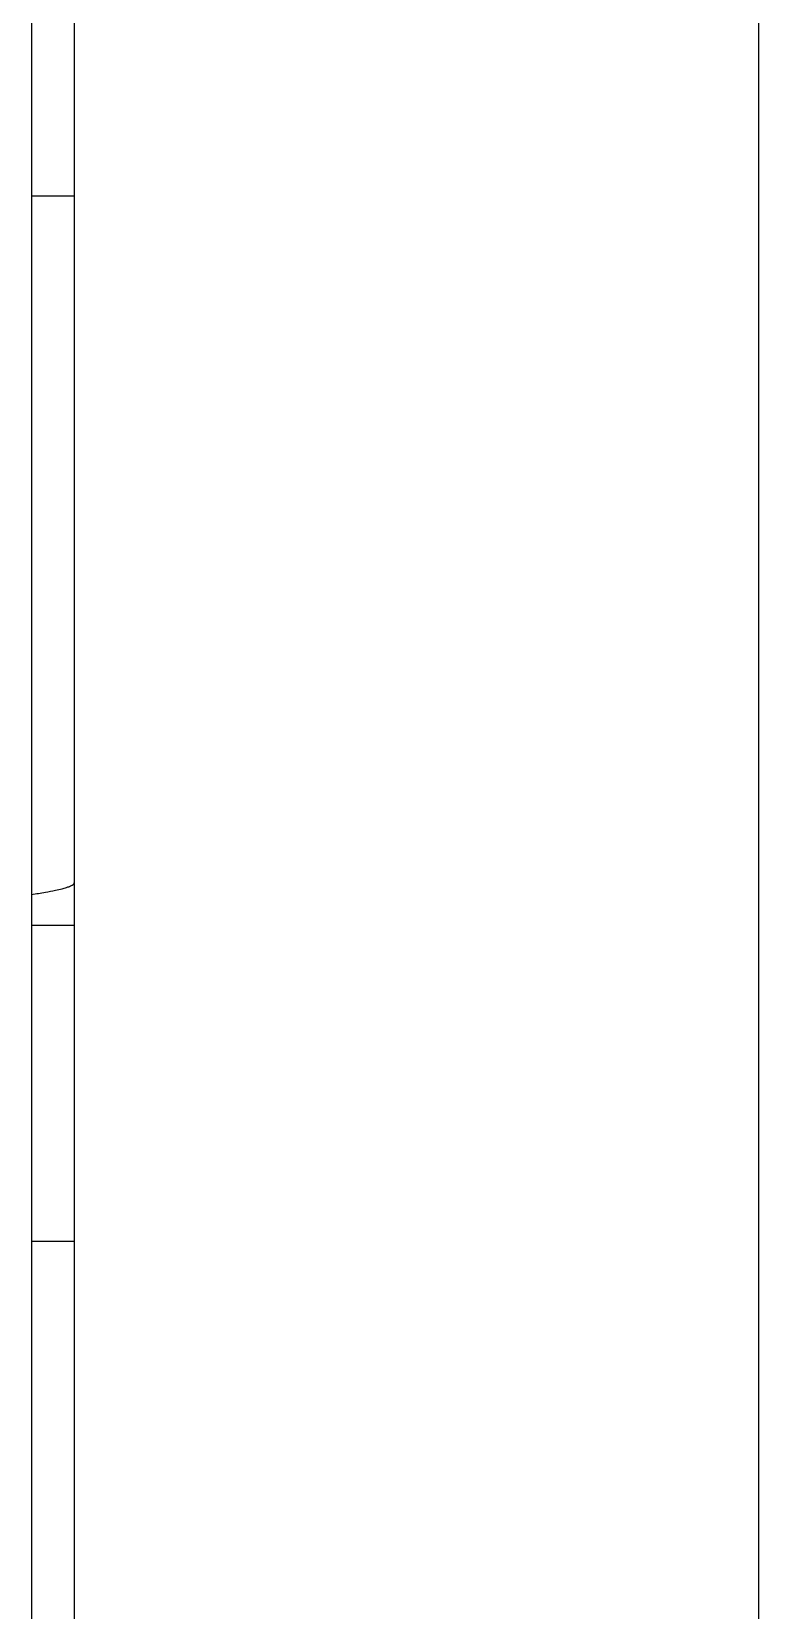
# Model space of a CAD drawing. Extents: x 12.3 to 108.7, y 1.1 to 80.4.
# Drawn here: x 47.687 to 48.027, y 10.746 to 11.484 of the extents above; entities that cross this region are included whole.
import ezdxf

# ---------------------------------------------------------------- set-up
doc = ezdxf.new("R2010")
doc.units = 0
doc.header["$MEASUREMENT"] = 0
doc.layers.add('OBJECT', color=7, linetype='CONTINUOUS')

msp = doc.modelspace()

# ---------------------------------------------------------------- linework, layer by layer
at = {"layer": 'OBJECT'}
for p, q in [((48.02682, 12.00728), (48.02682, 10.59287)), ((47.68682, 11.56304), (47.68682, 10.55001)), ((47.70682, 10.57479), (47.70682, 11.56129)), ((47.68682, 11.40759), (47.70682, 11.40759)), ((47.68682, 11.06629), (47.70682, 11.06629)), ((47.68682, 10.91849), (47.70682, 10.91849))]:
    msp.add_line(p, q, dxfattribs=at)
msp.add_open_spline([(47.68682, 11.0807), (47.68898, 11.08104), (47.6927, 11.08163), (47.69745, 11.08254), (47.70073, 11.08329), (47.70292, 11.08391), (47.70437, 11.08441), (47.70542, 11.08486), (47.70612, 11.08527), (47.70657, 11.08567), (47.70679, 11.08598), (47.70681, 11.08621), (47.70682, 11.08629)], degree=3, knots=[0, 0, 0, 0, 0.309733, 0.533871, 0.684603, 0.786353, 0.855445, 0.902791, 0.948591, 0.968514, 0.988654, 1, 1, 1, 1], dxfattribs=at)

doc.saveas('drawing.dxf')
